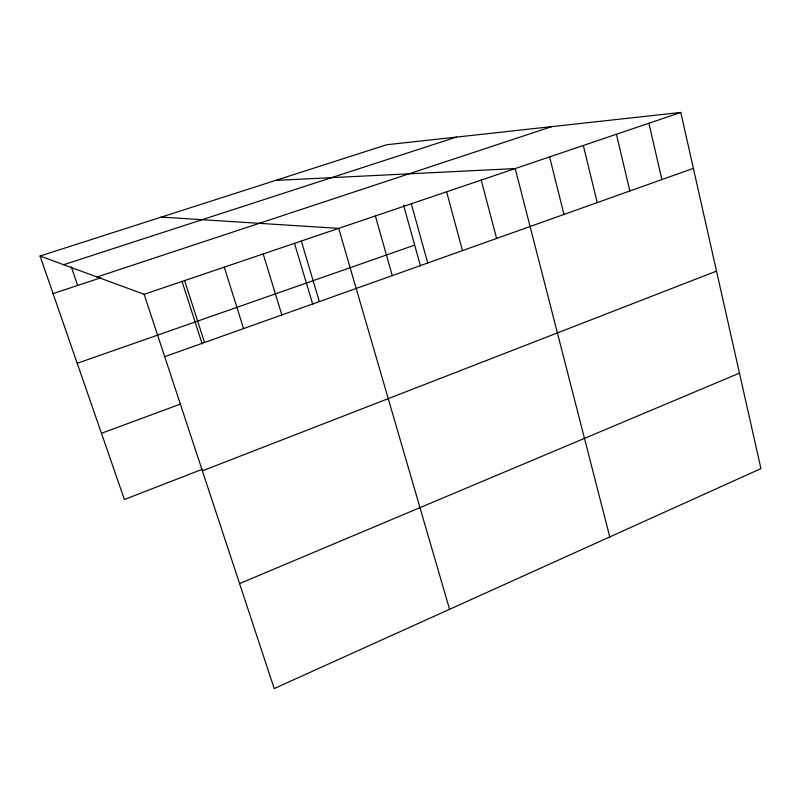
<?xml version="1.0" encoding="UTF-8"?>
<svg xmlns="http://www.w3.org/2000/svg" width="801" height="801" viewBox="0 0 801 801"><rect width="100%" height="100%" fill="white"/><g stroke="black" fill="none" stroke-linecap="round" stroke-linejoin="round"><path stroke-width="1.2" d="M239.579 583.589L739.463 373.126M202.393 469.236L124.395 499.504L40.05 256.02L386.743 144.741L680.8 112.45L760.95 468.605L274.202 688.55L144.13 294.297L40.05 256.02M202.383 470.858L716.505 271.108M101.457 433.281L180.856 403.934M164.706 356.675L693.376 168.35M77.216 363.294L414.678 245.106M144.13 294.297L680.8 112.45M53.066 293.597L100.806 277.797M97.021 276.976L551.739 126.628M63.659 264.7L456.35 137.101M275.624 180.415L515.223 168.56L609.771 536.92M161.311 217.101L338.683 228.375L449.571 609.301M71.269 266.753L77.657 285.456M184.61 280.58L204.535 342.488M181.997 281.291L202.162 343.879M224.28 267.144L243.564 328.58M263.169 253.967L281.842 314.953M294.518 243.424L312.79 304.39M301.296 241.041L319.369 301.587M375.349 215.95L392.28 275.604M403.574 205.216L420.495 266.012M411.313 203.764L427.714 262.988M446.608 191.809L462.477 250.603M481.231 180.075L496.6 238.448M549.586 156.916L563.974 214.448M583.318 145.482L597.226 202.603M616.41 134.268L629.866 190.978M648.9 123.264L661.906 179.554"/></g></svg>
